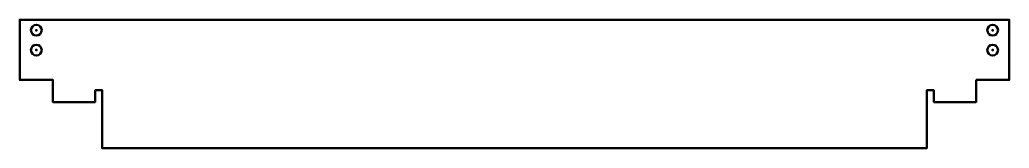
# Model space of a CAD drawing. Header units: millimetres. Extents: x 0 to 312, y 0 to 41.
import ezdxf

# ---------------------------------------------------------------- set-up
doc = ezdxf.new("R2010")
doc.units = ezdxf.units.MM
for name, color, linetype, lineweight in [('IV_ARC_CENTERS', 7, 'Continuous', 50), ('IV_INTERIOR_PROFILES', 7, 'Continuous', 50), ('IV_OUTER_PROFILE', 7, 'Continuous', 50)]:
    doc.layers.add(name, color=color, linetype=linetype, lineweight=lineweight)

msp = doc.modelspace()

# ---------------------------------------------------------------- linework, layer by layer
at = {"layer": 'IV_ARC_CENTERS'}
for p in [(5.21, 37.3), (306.84, 37.3), (5.21, 31), (306.84, 31)]:
    msp.add_point(p, dxfattribs=at)
at = {"layer": 'IV_INTERIOR_PROFILES'}
for centre in [(5.21, 37.3), (306.84, 37.3), (5.21, 31), (306.84, 31)]:
    msp.add_circle(centre, 1.7, dxfattribs=at)
at = {"layer": 'IV_OUTER_PROFILE', "flags": 128}
msp.add_lwpolyline([(301.63, 21.6), (312.05, 21.6), (312.05, 40.6), (0, 40.6), (0, 21.6), (10.43, 21.6), (10.43, 14.6), (23.74, 14.6), (23.74, 18.33), (26.03, 18.33), (26.03, 0), (286.03, 0), (286.03, 18.33), (288.31, 18.33), (288.31, 14.6), (301.63, 14.6), (301.63, 21.6)], close=True, dxfattribs=at)

doc.saveas('drawing.dxf')
